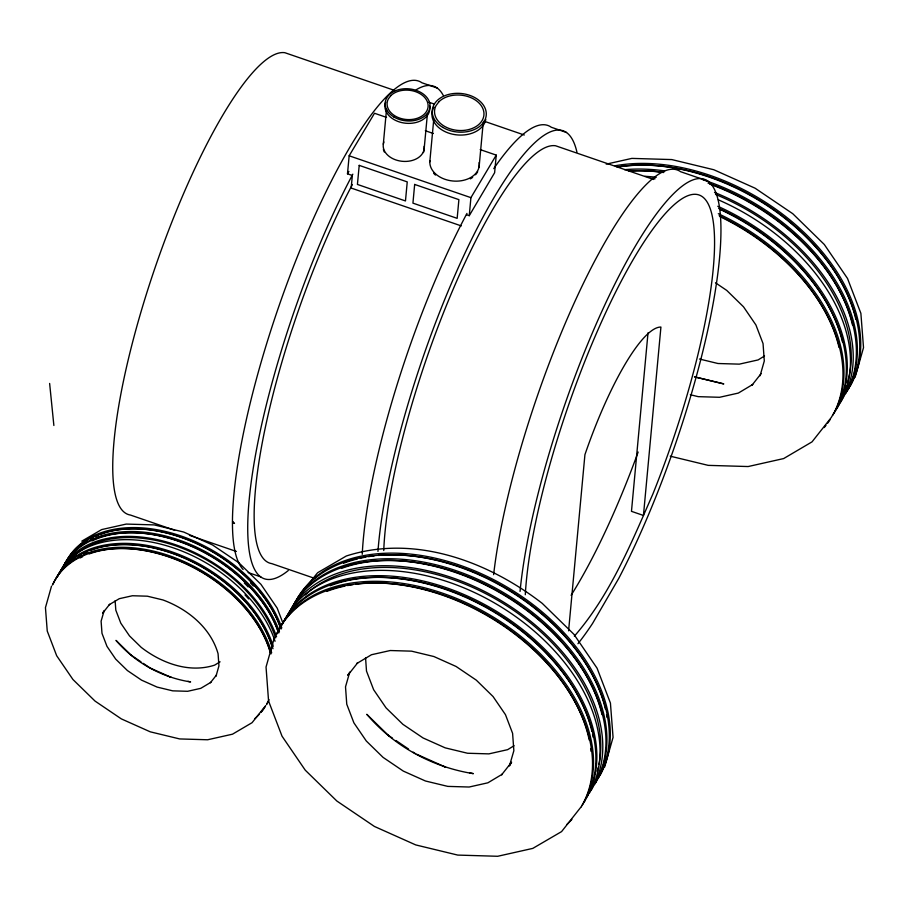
<?xml version="1.0" encoding="UTF-8"?>
<svg xmlns="http://www.w3.org/2000/svg" width="909" height="909" viewBox="0 0 909 909"><rect width="100%" height="100%" fill="white"/><g stroke="black" fill="none" stroke-linecap="round" stroke-linejoin="round"><path stroke-width="1.36" d="M461.295 225.909L351.169 188.061L352.34 175.494L347.488 173.824L349.158 155.791L374.497 113.261L386.541 117.397M383.303 144.213L386.541 109.216M427.435 113.682L424.048 150.076A20.566 14.692 5.3 0 1 423.424 152.576M429.809 161.859L433.707 119.931M466.487 214.729L469.249 215.683L470.919 197.651L496.246 155.109L480.191 149.599M479.077 167.233L483.224 122.522M496.246 155.109L494.621 172.721L469.249 215.683M568.591 630.823L584.93 454.659A144.815 32.656 -71 0 1 660.923 327.058L643.447 515.46L631.471 511.335L648.026 332.785M103.853 611.712L101.104 621.165L101.99 633.334L106.978 646.379L115.67 659.093L127.408 670.558L141.565 680.148L157.075 687.079L172.71 690.851L187.64 691.294L200.775 688.34L210.888 682.295L210.388 682.75L216.49 675.012M274.473 637.334L266.042 667.024L268.564 700.941A122.692 81.265 30.8 0 1 266.621 704.316A122.692 81.265 30.8 0 0 268.996 699.635M604.633 767.071L613.064 737.369L610.428 703.077L597.077 668.206L573.84 634.221L542.241 603.371C487.86 561.296 414.368 533.969 346.306 556.001L317.923 572.545M855.085 377.337L863.516 347.636L860.88 313.344L847.529 278.484L824.293 244.487L792.762 213.706L755.106 188.208L713.826 169.744L671.796 159.575L631.869 158.393L606.201 164.154M51.506 586.18L45.45 607.632L47.245 631.039L56.665 655.719L72.936 679.5L95.059 701.1L121.363 718.905L150.258 731.825L179.675 738.937L207.627 739.767L232.499 734.188L252.077 722.678L265.78 705.498M104.205 610.496L102.694 613.132L109.671 604.292L109.171 604.746L119.284 598.69L132.419 595.747L147.349 596.19L162.984 599.963C187.629 609.11 210.638 627.63 218.069 653.707L218.944 665.865L215.99 676.228M349.749 672.058L345.511 686.84L346.761 704.225L353.896 722.848L366.316 741.017L383.087 757.402L403.312 771.093L425.469 781.001L447.796 786.387L469.135 787.024L487.894 782.808L502.336 774.173L501.62 774.82L511.597 762.174L509.426 765.957L513.858 750.698L512.596 733.324L505.472 714.69L493.053 696.533L476.282 680.137L456.057 666.456L433.9 656.537L411.572 651.162L390.234 650.526L371.474 654.73L357.032 663.377L357.748 662.729L347.772 675.364L349.09 673.16M760.072 375.758L764.299 360.964L763.049 343.591L755.913 324.956L743.505 306.799L726.734 290.403L715.485 282.801M347.488 173.824L348.886 171.415M834.167 412.606L831.201 417.572L812.032 441.865L783.66 458.568L748.13 466.544L708.202 465.363L670.24 456.17M298.345 597.088L317.207 573.193M761.208 373.497L752.073 385.086L752.788 384.439L738.347 393.074L719.576 397.29L698.237 396.654L690.317 394.733M580.76 807.306L561.58 831.599L532.799 848.392L497.689 856.278L457.75 855.085L415.72 844.916L374.44 826.463L336.864 801.034L305.254 770.173L282.029 736.188L268.678 701.328M574.363 636.175C610.132 595.122 631.073 543.514 652.81 494.178A243.885 54.994 -71 0 0 712.508 217.319A243.885 54.994 -71 0 0 614.291 294.777A243.885 54.994 -71 0 0 525.3 594.725M81.799 541.162L101.66 529.583L126.237 524.073L154.2 524.902L183.709 532.049L212.513 544.946L238.817 562.739M220.08 661.82L214.592 665.149C189.095 673.41 161.586 663.127 141.225 647.367L129.487 635.891L120.795 623.176L115.807 610.132L115.136 600.735M764.526 355.998L758.083 359.93L739.312 364.145L717.974 363.509L699.487 359.032M514.074 745.732L507.631 749.664L488.872 753.879L467.533 753.243L445.205 747.857L423.049 737.949L402.892 724.325L386.052 707.872L373.633 689.715L366.497 671.081L365.566 657.798M187.947 681.318L190.606 681.932C161.734 677.432 134.987 662.616 116 640.39L131.419 655.457L130.782 654.923L140.975 661.82M469.567 772.775L473.362 773.65C433.275 767.31 395.869 747.3 369.009 716.781L366.781 714.304L388.813 735.824L387.904 735.063L392.495 738.165M694.431 376.803L723.803 383.916L694.942 376.974M437.161 88.025L421.935 82.787A260.406 58.71 -71 0 0 286.324 285.437A260.406 58.71 -71 0 0 243.146 569.5M566.523 132.487L551.308 127.26A260.406 58.71 -71 0 0 493.769 168.62M707.872 181.084L680.671 171.733A260.406 58.71 -71 0 0 577.499 295.789A260.406 58.71 -71 0 0 493.632 574.658M394.938 90.548L284.903 52.722A243.885 54.994 -71 0 0 152.678 274.734A243.885 54.994 -71 0 0 130.385 515.028L174.664 530.242M428.946 102.24L434.309 104.08M483.997 121.17L524.288 135.009M653.651 179.482L555.626 145.781A243.885 54.994 -71 0 0 452.432 290.948A243.885 54.994 -71 0 0 383.746 550.513M425.332 130.737L433.366 133.498M349.158 155.791L470.919 197.651M189.424 535.321L236.397 551.468M314.719 578.385L271.746 563.614A243.885 54.994 -71 0 1 265.53 426.503A243.885 54.994 -71 0 1 352.419 184.504M248.157 572.545L260.838 576.908M443.99 766.537L445.524 767.139L416.663 754.231M170.04 676.955L171.108 677.375L150.03 667.945L143.236 663.354M395.926 740.494L408.527 749.016M413.118 752.118L415.402 753.675M238.874 562.785L260.94 584.339L277.2 608.132L283.108 623.54M49.631 383.45L53.87 425.48M479.134 162.586A24.782 17.703 5.3 0 1 454.784 181.13A24.782 17.703 5.3 0 1 429.923 160.7M424.162 146.349A20.566 14.692 5.3 0 1 401.892 161.268A20.566 14.692 5.3 0 1 383.905 141.952M294.186 604.53A175.267 116.091 30.8 0 1 501.166 583.703A175.267 116.091 30.8 0 1 600.201 774.934M286.687 617.131A175.267 116.091 30.8 0 1 495.485 597.315A175.267 116.091 30.8 0 1 591.316 789.91M291.039 609.36A175.267 116.091 30.8 0 1 496.825 590.998A175.267 116.091 30.8 0 1 597.145 779.797M596.509 781.013A175.267 116.091 30.8 0 1 594.475 784.603M293.198 606.189A175.267 116.091 30.8 0 1 501.086 585.873A175.267 116.091 30.8 0 1 598.531 777.786M292.028 607.701A175.267 116.091 30.8 0 1 501.416 591.384A175.267 116.091 30.8 0 1 595.463 782.944M341.432 568.432A173.096 114.648 30.8 0 1 602.019 714.667M343.579 563.25A173.096 114.648 30.8 0 1 357.544 558.876M360.225 558.24A173.096 114.648 30.8 0 1 365.691 557.137M368.475 556.66A173.096 114.648 30.8 0 1 374.11 555.888M378.383 555.444A173.096 114.648 30.8 0 1 605.371 709.031M606.553 714.667A173.096 114.648 30.8 0 1 607.03 717.496M281.96 624.597A175.267 116.091 30.8 0 1 492.258 608.814A175.267 116.091 30.8 0 1 584.669 801.022M330.149 585.782A173.096 114.648 30.8 0 1 591.952 731.563M592.577 734.381A173.096 114.648 30.8 0 1 593.122 737.21M305.322 594.906A173.096 114.648 30.8 0 1 496.598 599.622A173.096 114.648 30.8 0 1 598.94 764.514M598.304 767.264A173.096 114.648 30.8 0 1 597.202 771.309M285.119 619.302A175.267 116.091 30.8 0 1 493.61 602.462A175.267 116.091 30.8 0 1 589.259 793.364M279.779 628.721A175.267 116.091 30.8 0 1 484.952 606.905A175.267 116.091 30.8 0 1 587.078 796.704M585.112 800.318A175.267 116.091 30.8 0 1 583.68 802.681M276.836 633.959A175.267 116.091 30.8 0 1 485.304 612.382A175.267 116.091 30.8 0 1 582.044 805.488M326.797 591.418A173.096 114.648 30.8 0 1 344.795 586.112M347.533 585.566A173.096 114.648 30.8 0 1 353.09 584.623M355.908 584.226A173.096 114.648 30.8 0 1 589.225 740.017M590.657 748.482A173.096 114.648 30.8 0 1 590.986 751.277M571.909 819.395A175.267 116.091 30.8 0 1 566.955 824.372M276.416 634.357A175.267 116.091 30.8 0 1 485.213 614.552A175.267 116.091 30.8 0 1 581.056 807.135M416.242 89.741A260.406 58.71 -71 0 1 443.228 95.343M288.255 570.545A260.406 58.71 -71 0 1 253.577 466.226A260.406 58.71 -71 0 1 352.828 174.164M362.237 554.308A260.406 58.71 -71 0 1 466.965 213.399M377.962 551.388A260.406 58.71 -71 0 1 473.214 236.045A260.406 58.71 -71 0 1 576.92 152.155M638.141 452.057A243.885 54.994 -71 0 1 571.102 595.304M520.05 591.407A260.406 58.71 -71 0 1 631.925 252.02A260.406 58.71 -71 0 1 720.735 240.351A260.406 58.71 -71 0 1 618.734 578.442L592.566 623.438A260.406 58.71 -71 0 1 577.965 643.708M384.314 151.985A20.566 14.692 5.3 0 1 383.393 149.462M429.639 106.183A22.498 16.067 5.3 0 1 405.868 123.249A22.498 16.067 5.3 0 1 385.7 102.069M615.098 165.768A175.267 116.091 30.8 0 1 802.806 231.238A175.267 116.091 30.8 0 1 849.96 386.393M616.927 166.949A175.267 116.091 30.8 0 1 803.795 234.783A175.267 116.091 30.8 0 1 848.279 389.234M618.915 166.926A173.096 114.648 30.8 0 1 855.824 319.298M717.769 206.275A175.267 116.091 30.8 0 1 836.541 408.925M718.655 208.263A173.096 114.648 30.8 0 1 842.404 341.829M624.597 169.688A175.267 116.091 30.8 0 1 664.672 170.881M702.793 179.721A175.267 116.091 30.8 0 1 706.85 181.084M708.156 181.539A175.267 116.091 30.8 0 1 847.29 390.836M629.494 171.04A173.096 114.648 30.8 0 1 663.604 172.324M707.997 183.039A173.096 114.648 30.8 0 1 852.472 324.933M628.869 170.96A175.267 116.091 30.8 0 1 663.684 172.528M709.793 184.129A175.267 116.091 30.8 0 1 845.62 393.688M644.947 176.301A175.267 116.091 30.8 0 1 656.264 177.289M714.519 192.435A175.267 116.091 30.8 0 1 840.291 402.517M650.753 178.334A173.096 114.648 30.8 0 1 655.105 178.755M715.519 194.424A173.096 114.648 30.8 0 1 847.233 382.916M846.336 385.541A173.096 114.648 30.8 0 1 844.825 389.382M718.315 199.821A175.267 116.091 30.8 0 1 837.53 407.152M719.383 209.115A175.267 116.091 30.8 0 1 834.86 411.777M718.315 213.695A175.267 116.091 30.8 0 1 833.871 413.368M830.031 419.753A175.267 116.091 30.8 0 1 827.656 423.174M825.974 425.389A175.267 116.091 30.8 0 1 824.202 427.56M719.917 216.581A175.267 116.091 30.8 0 1 832.883 415.027M719.144 215.683A173.096 114.648 30.8 0 1 839.041 347.465M477.668 171.687A24.782 17.703 5.3 0 1 475.555 174.733M472.646 177.38A24.782 17.703 5.3 0 1 470.305 178.868M435.479 175.073A24.782 17.703 5.3 0 1 433.57 173.108M485.792 119.409A27.1 19.362 5.3 0 1 451.943 134.055A27.1 19.362 5.3 0 1 434.013 107.057M64.88 564.216A122.692 81.265 30.8 0 1 173.789 533.685A122.692 81.265 30.8 0 1 281.801 627.914M59.63 573.022A122.692 81.265 30.8 0 1 168.54 542.503A122.692 81.265 30.8 0 1 276.552 636.732M61.301 570.534A122.692 81.265 30.8 0 1 169.835 538.514A122.692 81.265 30.8 0 1 278.768 633.016M64.187 565.375A122.692 81.265 30.8 0 1 173.108 534.844A122.692 81.265 30.8 0 1 281.108 629.073M62.528 568.159A122.692 81.265 30.8 0 1 171.449 537.628A122.692 81.265 30.8 0 1 279.449 631.857M92.059 540.9A121.17 80.253 30.8 0 1 278.109 631.778M84.662 542.684A121.17 80.253 30.8 0 1 86.957 541.128M90.582 538.946A121.17 80.253 30.8 0 1 93.116 537.594M95.718 536.344A121.17 80.253 30.8 0 1 98.388 535.196M99.751 534.651A121.17 80.253 30.8 0 1 280.449 627.835M56.619 577.601A122.692 81.265 30.8 0 1 167.801 550.502A122.692 81.265 30.8 0 1 273.257 646.276M73.072 560.103A121.17 80.253 30.8 0 1 75.265 558.467M78.753 556.149A121.17 80.253 30.8 0 1 81.185 554.717M83.719 553.376A121.17 80.253 30.8 0 1 87.65 551.536M90.355 550.434A121.17 80.253 30.8 0 1 272.28 647.435M67.323 563.091A121.17 80.253 30.8 0 1 69.107 560.898M72.004 557.762A121.17 80.253 30.8 0 1 182.823 548.491A121.17 80.253 30.8 0 1 275.632 637.936M250.554 582.999A121.17 80.253 30.8 0 1 253.372 586.01M57.687 576.272A122.692 81.265 30.8 0 1 167.392 545.979A122.692 81.265 30.8 0 1 275.052 641.277M55.938 578.76A122.692 81.265 30.8 0 1 167.892 551.911A122.692 81.265 30.8 0 1 272.961 648.731M263.633 708.747A122.692 81.265 30.8 0 1 261.088 711.883M53.131 583.93A122.692 81.265 30.8 0 1 165.177 554.354A122.692 81.265 30.8 0 1 271.666 652.798M80.094 557.978A121.17 80.253 30.8 0 1 82.662 556.683M89.23 553.911A121.17 80.253 30.8 0 1 270.303 652.651M265.223 706.611A122.692 81.265 30.8 0 1 261.269 712.008M259.497 714.042A122.692 81.265 30.8 0 1 254.645 718.746M52.438 585.089A122.692 81.265 30.8 0 1 164.484 555.513A122.692 81.265 30.8 0 1 270.973 653.957M244.282 582.976A121.17 80.253 30.8 0 1 248.214 586.941M245.01 594.906A121.17 80.253 30.8 0 1 248.691 598.951M232.749 522.198L232.738 523.152L234.499 523.379L232.579 521.596L232.749 522.198M359.203 165.37L357.43 184.436L405.471 200.946L407.243 181.891L359.203 165.37M414.663 184.436L412.936 203.139L457.159 218.342L458.897 199.639L414.663 184.436M390.802 95.638L388.325 98.933A20.566 14.692 5.3 0 0 409.357 119.613A20.566 14.692 5.3 0 0 425.389 98.32A20.566 14.692 5.3 0 0 390.802 95.638M439.013 101.649L436.025 105.614A24.782 17.703 5.3 0 0 461.363 130.532A24.782 17.703 5.3 0 0 480.679 104.887A24.782 17.703 5.3 0 0 439.013 101.649M393.904 117A22.498 16.067 5.3 0 0 429.855 107.989A22.498 16.067 5.3 0 0 399.04 89.582A22.498 16.067 5.3 0 0 393.904 117M442.751 127.385A27.1 19.362 5.3 0 0 486.054 116.534A27.1 19.362 5.3 0 0 448.932 94.354A27.1 19.362 5.3 0 0 442.751 127.385"/></g></svg>
